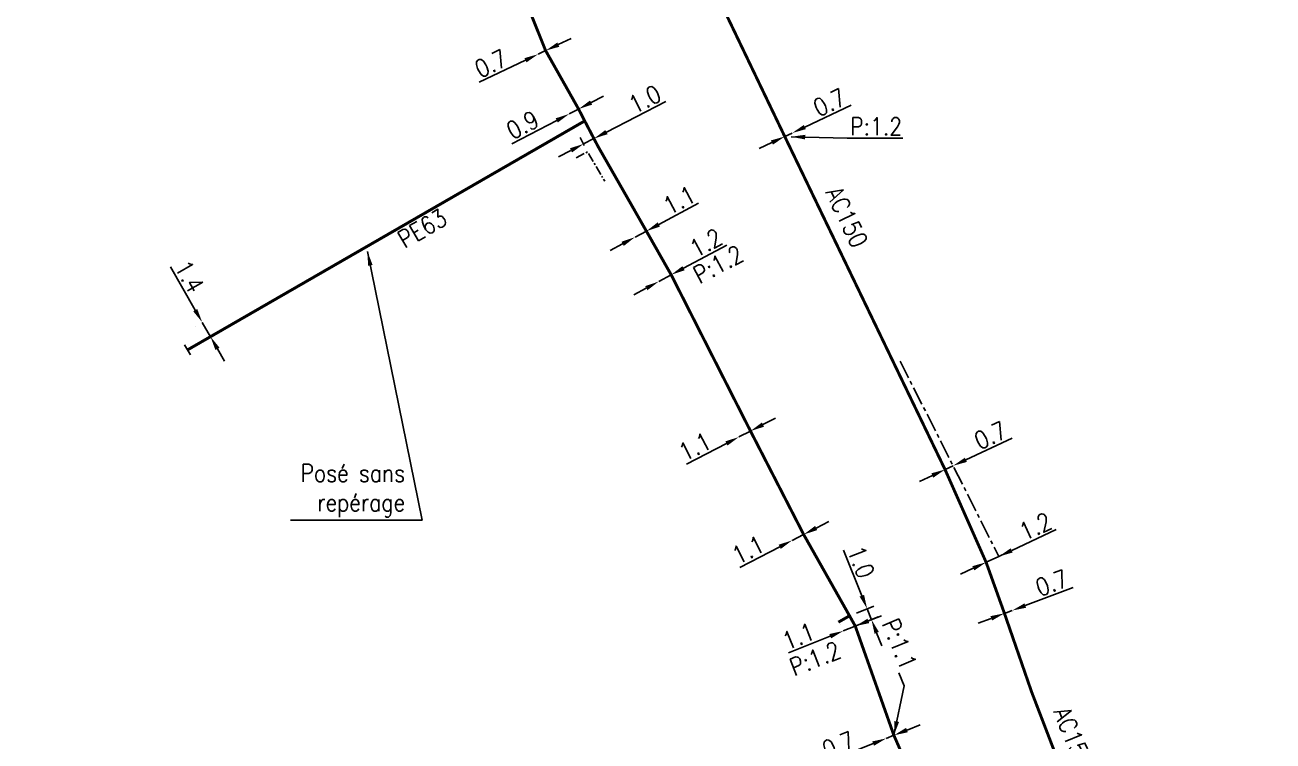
# Model space of a CAD drawing. Header units: millimetres. Extents: x 149996 to 151004, y 126998 to 128018.
# Drawn here: x 150723.1 to 150829.5, y 127601.9 to 127662.9 of the extents above; entities that cross this region are included whole.
import ezdxf
from ezdxf.enums import TextEntityAlignment as Align

# ---------------------------------------------------------------- set-up
doc = ezdxf.new("R2010")
doc.units = ezdxf.units.MM
doc.header["$PDMODE"] = 34
for name, pattern in [('CENTER', [50.8, 31.75, -6.35, 6.35, -6.35]), ('L_100_AP', [14, 10, -1.5, 1, -1.5]), ('L_25_AP', [2000, 1000, 1000]), ('L_25_PE', [2000, 1000, 1000])]:
    doc.linetypes.add(name, pattern=pattern)
doc.layers.get('0').update_dxf_attribs({"linetype": 'CONTINUOUS'})
doc.layers.get('DEFPOINTS').update_dxf_attribs({"linetype": 'CONTINUOUS'})
for name, color, linetype in [('L_140', 3, 'CONTINUOUS'), ('L_150', 1, 'CONTINUOUS'), ('L_340', 7, 'CONTINUOUS')]:
    doc.layers.add(name, color=color, linetype=linetype)
doc.layers.add('L_170', color=7, linetype='CONTINUOUS', plot=False)
doc.styles.add('G_ROMANS', font='ROMANS.SHX', dxfattribs={"width": 0.75})
doc.styles.get("Standard").update_dxf_attribs({"font": 'romans.shx', "width": 0.85})
doc.dimstyles.get("Standard").update_dxf_attribs({"dimtxt": 1.5, "dimasz": 1.2, "dimexe": 0.625, "dimexo": 0.625, "dimgap": 0.25, "dimtad": 1, "dimdec": 1, "dimzin": 0, "dimdsep": 46, "dimtxsty": 'Standard', "dimcen": -0.5, "dimadec": 0, "dimazin": 0, "dimtfac": 1, "dimtdec": 1, "dimtmove": 0, "dimatfit": 3, "dimfxl": 0, "dimtolj": 1, "dimtzin": 0, "dimarcsym": 0})

# ---------------------------------------------------------------- blocks, each defined once
blk = doc.blocks.new('*D1219')
at = {"layer": 'DEFPOINTS', "color": 0, "linetype": 'Continuous', "transparency": 16777216}
for p in [(150769.5, 127655.32), (150769.5, 127655.32), (150770.3, 127655.73)]:
    blk.add_point(p, dxfattribs=at)
at = {"layer": 'L_150', "color": 0, "linetype": 'Continuous', "lineweight": -2, "transparency": 16777216}
for p, q in [((150771.36, 127656.28), (150772.43, 127656.84)), ((150770.3, 127655.73), (150769.5, 127655.32)), ((150768.44, 127654.76), (150764.61, 127652.78))]:
    blk.add_line(p, q, dxfattribs=at)
at = {"layer": 'L_150', "color": 0, "linetype": 'Continuous', "transparency": 16777216}
for points in [[(150771.27, 127656.46), (150771.46, 127656.11), (150770.3, 127655.73)], [(150768.34, 127654.94), (150768.53, 127654.59), (150769.5, 127655.32)]]:
    blk.add_solid(points, dxfattribs=at)
at = {"layer": 'L_150', "color": 0, "linetype": 'Continuous', "transparency": 16777216, "insert": (150765.53, 127654.38), "char_height": 1.5, "attachment_point": 5, "rotation": 27.4216}
blk.add_mtext('\\A1;0.9', dxfattribs=at)
blk = doc.blocks.new('*D1220')
at = {"layer": 'DEFPOINTS', "color": 0, "linetype": 'Continuous', "transparency": 16777216}
for p in [(150766.86, 127660.41), (150766.86, 127660.41), (150767.49, 127660.71)]:
    blk.add_point(p, dxfattribs=at)
at = {"layer": 'L_150', "color": 0, "linetype": 'Continuous', "lineweight": -2, "transparency": 16777216}
for p, q in [((150768.57, 127661.22), (150769.66, 127661.74)), ((150767.49, 127660.71), (150766.86, 127660.41)), ((150765.77, 127659.89), (150761.83, 127658.02))]:
    blk.add_line(p, q, dxfattribs=at)
at = {"layer": 'L_150', "color": 0, "linetype": 'Continuous', "transparency": 16777216}
for points in [[(150765.69, 127660.07), (150765.86, 127659.71), (150766.86, 127660.41)], [(150768.49, 127661.4), (150768.66, 127661.04), (150767.49, 127660.71)]]:
    blk.add_solid(points, dxfattribs=at)
at = {"layer": 'L_150', "color": 0, "linetype": 'Continuous', "transparency": 16777216, "insert": (150762.83, 127659.6), "char_height": 1.5, "attachment_point": 5, "rotation": 25.4051}
blk.add_mtext('\\A1;0.7', dxfattribs=at)
blk = doc.blocks.new('*D1223')
at = {"layer": 'DEFPOINTS', "color": 0, "linetype": 'Continuous', "transparency": 16777216}
for p in [(150775.11, 127644.82), (150775.11, 127644.82), (150776.08, 127645.33)]:
    blk.add_point(p, dxfattribs=at)
at = {"layer": 'L_150', "color": 0, "linetype": 'Continuous', "lineweight": -2, "transparency": 16777216}
for p, q in [((150777.14, 127645.9), (150780.51, 127647.7)), ((150775.11, 127644.82), (150776.08, 127645.33)), ((150774.05, 127644.25), (150773, 127643.68))]:
    blk.add_line(p, q, dxfattribs=at)
at = {"layer": 'L_150', "color": 0, "linetype": 'Continuous', "transparency": 16777216}
for points in [[(150777.04, 127646.08), (150777.23, 127645.72), (150776.08, 127645.33)], [(150773.96, 127644.43), (150774.15, 127644.07), (150775.11, 127644.82)]]:
    blk.add_solid(points, dxfattribs=at)
at = {"layer": 'L_150', "color": 0, "linetype": 'Continuous', "transparency": 16777216, "insert": (150778.88, 127647.97), "char_height": 1.5, "attachment_point": 5, "rotation": 28.1458}
blk.add_mtext('\\A1;1.1', dxfattribs=at)
blk = doc.blocks.new('*D1224')
at = {"layer": 'DEFPOINTS', "color": 0, "linetype": 'Continuous', "transparency": 16777216}
for p in [(150778.19, 127641.61), (150777.13, 127641.04), (150777.13, 127641.04)]:
    blk.add_point(p, dxfattribs=at)
at = {"layer": 'L_150', "color": 0, "linetype": 'Continuous', "lineweight": -2, "transparency": 16777216}
for p, q in [((150779.25, 127642.17), (150782.94, 127644.15)), ((150777.13, 127641.04), (150778.19, 127641.61)), ((150776.07, 127640.48), (150775.01, 127639.91))]:
    blk.add_line(p, q, dxfattribs=at)
at = {"layer": 'L_150', "color": 0, "linetype": 'Continuous', "transparency": 16777216}
for points in [[(150779.15, 127642.35), (150779.34, 127642), (150778.19, 127641.61)], [(150775.98, 127640.65), (150776.17, 127640.3), (150777.13, 127641.04)]]:
    blk.add_solid(points, dxfattribs=at)
at = {"layer": 'L_150', "color": 0, "linetype": 'Continuous', "transparency": 16777216, "insert": (150781.15, 127644.33), "char_height": 1.5, "attachment_point": 5, "rotation": 28.1458}
blk.add_mtext('\\A1;1.2', dxfattribs=at)
blk = doc.blocks.new('*D1225')
at = {"layer": 'DEFPOINTS', "color": 0, "linetype": 'Continuous', "transparency": 16777216}
for p in [(150796.52, 127602.12), (150796.52, 127602.12), (150797.17, 127602.38)]:
    blk.add_point(p, dxfattribs=at)
at = {"layer": 'L_150', "color": 0, "linetype": 'Continuous', "lineweight": -2, "transparency": 16777216}
for p, q in [((150798.29, 127602.83), (150799.4, 127603.28)), ((150797.17, 127602.38), (150796.52, 127602.12)), ((150795.41, 127601.68), (150791.35, 127600.05))]:
    blk.add_line(p, q, dxfattribs=at)
at = {"layer": 'L_150', "color": 0, "linetype": 'Continuous', "transparency": 16777216}
for points in [[(150798.21, 127603.02), (150798.36, 127602.64), (150797.17, 127602.38)], [(150795.33, 127601.86), (150795.48, 127601.49), (150796.52, 127602.12)]]:
    blk.add_solid(points, dxfattribs=at)
at = {"layer": 'L_150', "color": 0, "linetype": 'Continuous', "transparency": 16777216, "insert": (150792.45, 127601.57), "char_height": 1.5, "attachment_point": 5, "rotation": 21.8036}
blk.add_mtext('\\A1;0.7', dxfattribs=at)
blk = doc.blocks.new('*D1226')
at = {"layer": 'DEFPOINTS', "color": 0, "linetype": 'Continuous', "transparency": 16777216}
for p in [(150793.88, 127611.68), (150792.86, 127611.27), (150792.86, 127611.27)]:
    blk.add_point(p, dxfattribs=at)
at = {"layer": 'L_150', "color": 0, "linetype": 'Continuous', "lineweight": -2, "transparency": 16777216}
for p, q in [((150795, 127612.12), (150796.11, 127612.57)), ((150792.63, 127611.85), (150792.63, 127611.85)), ((150793.88, 127611.68), (150792.86, 127611.27)), ((150793.65, 127612.26), (150793.65, 127612.26)), ((150791.75, 127610.82), (150788.2, 127609.4))]:
    blk.add_line(p, q, dxfattribs=at)
at = {"layer": 'L_150', "color": 0, "linetype": 'Continuous', "transparency": 16777216}
for points in [[(150794.92, 127612.31), (150795.07, 127611.94), (150793.88, 127611.68)], [(150791.67, 127611.01), (150791.82, 127610.64), (150792.86, 127611.27)]]:
    blk.add_solid(points, dxfattribs=at)
at = {"layer": 'L_150', "color": 0, "linetype": 'Continuous', "transparency": 16777216, "insert": (150789.04, 127610.82), "char_height": 1.5, "attachment_point": 5, "rotation": 21.8036}
blk.add_mtext('\\A1;1.1', dxfattribs=at)
blk = doc.blocks.new('*D1227')
at = {"layer": 'DEFPOINTS', "color": 0, "linetype": 'Continuous', "transparency": 16777216}
for p in [(150806.59, 127612.77), (150807.25, 127613.01), (150807.25, 127613.01)]:
    blk.add_point(p, dxfattribs=at)
at = {"layer": 'L_140', "color": 0, "linetype": 'Continuous', "lineweight": -2, "transparency": 16777216}
for p, q in [((150808.37, 127613.44), (150812.46, 127614.98)), ((150806.59, 127612.77), (150807.25, 127613.01)), ((150805.47, 127612.34), (150804.35, 127611.92))]:
    blk.add_line(p, q, dxfattribs=at)
at = {"layer": 'L_140', "color": 0, "linetype": 'Continuous', "transparency": 16777216}
for points in [[(150808.3, 127613.62), (150808.44, 127613.25), (150807.25, 127613.01)], [(150805.4, 127612.53), (150805.54, 127612.16), (150806.59, 127612.77)]]:
    blk.add_solid(points, dxfattribs=at)
at = {"layer": 'L_140', "color": 0, "linetype": 'Continuous', "transparency": 16777216, "insert": (150810.62, 127615.36), "char_height": 1.5, "attachment_point": 5, "rotation": 20.6754}
blk.add_mtext('\\A1;0.7', dxfattribs=at)
blk = doc.blocks.new('*D1229')
at = {"layer": 'DEFPOINTS', "color": 0, "linetype": 'Continuous', "transparency": 16777216}
for p in [(150770.72, 127652.76), (150771.07, 127652.08), (150771.96, 127652.54)]:
    blk.add_point(p, dxfattribs=at)
at = {"layer": 'L_150', "color": 0, "linetype": 'Continuous', "lineweight": -2, "transparency": 16777216}
for p, q in [((150772.67, 127653.77), (150777.73, 127656.37)), ((150770.78, 127652.63), (150770.43, 127653.31)), ((150770.72, 127652.76), (150771.61, 127653.22)), ((150771.67, 127653.09), (150771.32, 127653.77)), ((150769.65, 127652.21), (150768.59, 127651.66))]:
    blk.add_line(p, q, dxfattribs=at)
at = {"layer": 'L_150', "color": 0, "linetype": 'Continuous', "transparency": 16777216}
for points in [[(150772.58, 127653.94), (150772.77, 127653.59), (150771.61, 127653.22)], [(150769.56, 127652.39), (150769.74, 127652.03), (150770.72, 127652.76)]]:
    blk.add_solid(points, dxfattribs=at)
at = {"layer": 'L_150', "color": 0, "linetype": 'Continuous', "transparency": 16777216, "insert": (150775.94, 127656.57), "char_height": 1.5, "attachment_point": 5, "rotation": 27.2555}
blk.add_mtext('\\A1;1.0', dxfattribs=at)
blk = doc.blocks.new('*D1230')
at = {"layer": 'DEFPOINTS', "color": 0, "linetype": 'Continuous', "transparency": 16777216}
for p in [(150788.51, 127618.99), (150788.51, 127618.99), (150789.48, 127619.49)]:
    blk.add_point(p, dxfattribs=at)
at = {"layer": 'L_150', "color": 0, "linetype": 'Continuous', "lineweight": -2, "transparency": 16777216}
for p, q in [((150790.55, 127620.04), (150791.62, 127620.59)), ((150789.48, 127619.49), (150788.51, 127618.99)), ((150787.44, 127618.44), (150784.04, 127616.69))]:
    blk.add_line(p, q, dxfattribs=at)
at = {"layer": 'L_150', "color": 0, "linetype": 'Continuous', "transparency": 16777216}
for points in [[(150790.46, 127620.22), (150790.64, 127619.86), (150789.48, 127619.49)], [(150787.35, 127618.62), (150787.53, 127618.26), (150788.51, 127618.99)]]:
    blk.add_solid(points, dxfattribs=at)
at = {"layer": 'L_150', "color": 0, "linetype": 'Continuous', "transparency": 16777216, "insert": (150784.75, 127618.18), "char_height": 1.5, "attachment_point": 5, "rotation": 27.2546}
blk.add_mtext('\\A1;1.1', dxfattribs=at)
blk = doc.blocks.new('*D1244')
at = {"layer": 'DEFPOINTS', "color": 0, "linetype": 'Continuous', "transparency": 16777216}
for p in [(150787.87, 127653.39), (150788.5, 127653.69), (150788.5, 127653.69)]:
    blk.add_point(p, dxfattribs=at)
at = {"layer": 'L_140', "color": 0, "linetype": 'Continuous', "lineweight": -2, "transparency": 16777216}
for p, q in [((150789.58, 127654.2), (150793.54, 127656.06)), ((150787.87, 127653.39), (150788.5, 127653.69)), ((150786.78, 127652.88), (150785.69, 127652.37))]:
    blk.add_line(p, q, dxfattribs=at)
at = {"layer": 'L_140', "color": 0, "linetype": 'Continuous', "transparency": 16777216}
for points in [[(150789.5, 127654.38), (150789.67, 127654.02), (150788.5, 127653.69)], [(150786.69, 127653.06), (150786.86, 127652.7), (150787.87, 127653.39)]]:
    blk.add_solid(points, dxfattribs=at)
at = {"layer": 'L_140', "color": 0, "linetype": 'Continuous', "transparency": 16777216, "insert": (150791.68, 127656.29), "char_height": 1.5, "attachment_point": 5, "rotation": 25.2104}
blk.add_mtext('\\A1;0.7', dxfattribs=at)
blk = doc.blocks.new('*D1246')
at = {"layer": 'DEFPOINTS', "color": 0, "linetype": 'Continuous', "transparency": 16777216}
for p in [(150805.03, 127617.12), (150806.12, 127617.62), (150806.12, 127617.62)]:
    blk.add_point(p, dxfattribs=at)
at = {"layer": 'L_140', "color": 0, "linetype": 'Continuous', "lineweight": -2, "transparency": 16777216}
for p, q in [((150807.21, 127618.13), (150811, 127619.9)), ((150805.03, 127617.12), (150806.12, 127617.62)), ((150803.94, 127616.61), (150802.86, 127616.1))]:
    blk.add_line(p, q, dxfattribs=at)
at = {"layer": 'L_140', "color": 0, "linetype": 'Continuous', "transparency": 16777216}
for points in [[(150807.12, 127618.31), (150807.29, 127617.95), (150806.12, 127617.62)], [(150803.86, 127616.79), (150804.03, 127616.43), (150805.03, 127617.12)]]:
    blk.add_solid(points, dxfattribs=at)
at = {"layer": 'L_140', "color": 0, "linetype": 'Continuous', "transparency": 16777216, "insert": (150809.23, 127620.18), "char_height": 1.5, "attachment_point": 5, "rotation": 24.983}
blk.add_mtext('\\A1;1.2', dxfattribs=at)
blk = doc.blocks.new('*D1247')
at = {"layer": 'DEFPOINTS', "color": 0, "linetype": 'Continuous', "transparency": 16777216}
for p in [(150802.21, 127625.34), (150802.21, 127625.34), (150801.53, 127625.02)]:
    blk.add_point(p, dxfattribs=at)
at = {"layer": 'L_140', "color": 0, "linetype": 'Continuous', "lineweight": -2, "transparency": 16777216}
for p, q in [((150803.3, 127625.85), (150807.26, 127627.7)), ((150801.53, 127625.02), (150802.21, 127625.34)), ((150800.45, 127624.51), (150799.36, 127624.01))]:
    blk.add_line(p, q, dxfattribs=at)
at = {"layer": 'L_140', "color": 0, "linetype": 'Continuous', "transparency": 16777216}
for points in [[(150803.22, 127626.03), (150803.39, 127625.67), (150802.21, 127625.34)], [(150800.36, 127624.7), (150800.53, 127624.33), (150801.53, 127625.02)]]:
    blk.add_solid(points, dxfattribs=at)
at = {"layer": 'L_140', "color": 0, "linetype": 'Continuous', "transparency": 16777216, "insert": (150805.4, 127627.93), "char_height": 1.5, "attachment_point": 5, "rotation": 25.0554}
blk.add_mtext('\\A1;0.7', dxfattribs=at)
blk = doc.blocks.new('*D1248')
at = {"layer": 'DEFPOINTS', "color": 0, "linetype": 'Continuous', "transparency": 16777216}
for p in [(150738.23, 127637.56), (150738.23, 127637.56), (150738.93, 127636.34)]:
    blk.add_point(p, dxfattribs=at)
at = {"layer": 'L_150', "color": 0, "linetype": 'Continuous', "lineweight": -2, "transparency": 16777216}
for p, q in [((150737.63, 127638.6), (150735.51, 127642.28)), ((150737.69, 127637.24), (150737.69, 127637.24)), ((150738.93, 127636.34), (150738.23, 127637.56)), ((150738.39, 127636.03), (150738.39, 127636.03)), ((150739.53, 127635.3), (150740.13, 127634.26))]:
    blk.add_line(p, q, dxfattribs=at)
at = {"layer": 'L_150', "color": 0, "linetype": 'Continuous', "transparency": 16777216}
for points in [[(150737.8, 127638.7), (150737.46, 127638.5), (150738.23, 127637.56)], [(150739.7, 127635.4), (150739.35, 127635.2), (150738.93, 127636.34)]]:
    blk.add_solid(points, dxfattribs=at)
at = {"layer": 'L_150', "color": 0, "linetype": 'Continuous', "transparency": 16777216, "insert": (150737.14, 127641.46), "char_height": 1.5, "attachment_point": 5, "rotation": 299.9525}
blk.add_mtext('\\A1;1.4', dxfattribs=at)
blk = doc.blocks.new('L_340_07')
at = {"color": 0, "linetype": 'Continuous', "const_width": 0.25, "flags": 128}
blk.add_lwpolyline([(0, 0), (1.25, 0)], dxfattribs=at)
at = {"color": 0, "linetype": 'Continuous', "flags": 128}
blk.add_lwpolyline([(1.25, -0.5), (1.25, 0.5)], dxfattribs=at)
at = {"color": 0, "linetype": 'Continuous', "style": 'G_ROMANS', "width": 0.75, "flags": 3}
for tag, p in [('DEF_LEG', (0.72, -3.47)), ('DEF_COUP', (0.72, -5.97)), ('DEF_TYPE', (0.72, -8.47))]:
    blk.add_attdef(tag, text='', height=1.2, dxfattribs=at).set_placement(p, align=Align.MIDDLE)
blk = doc.blocks.new('*D1249')
at = {"layer": 'DEFPOINTS', "color": 0, "linetype": 'Continuous', "transparency": 16777216}
for p in [(150783.97, 127627.8), (150783.97, 127627.8), (150784.95, 127628.3)]:
    blk.add_point(p, dxfattribs=at)
at = {"layer": 'L_150', "color": 0, "linetype": 'Continuous', "lineweight": -2, "transparency": 16777216}
for p, q in [((150786.01, 127628.85), (150787.08, 127629.4)), ((150784.95, 127628.3), (150783.97, 127627.8)), ((150782.9, 127627.25), (150779.5, 127625.49))]:
    blk.add_line(p, q, dxfattribs=at)
at = {"layer": 'L_150', "color": 0, "linetype": 'Continuous', "transparency": 16777216}
for points in [[(150785.92, 127629.03), (150786.1, 127628.67), (150784.95, 127628.3)], [(150782.81, 127627.42), (150782.99, 127627.07), (150783.97, 127627.8)]]:
    blk.add_solid(points, dxfattribs=at)
at = {"layer": 'L_150', "color": 0, "linetype": 'Continuous', "transparency": 16777216, "insert": (150780.21, 127626.98), "char_height": 1.5, "attachment_point": 5, "rotation": 27.2546}
blk.add_mtext('\\A1;1.1', dxfattribs=at)
blk = doc.blocks.new('*D1353')
at = {"layer": 'DEFPOINTS', "color": 0, "linetype": 'Continuous', "transparency": 16777216}
for p in [(150793.39, 127612.56), (150795.26, 127612.23), (150792.86, 127611.27)]:
    blk.add_point(p, dxfattribs=at)
at = {"layer": 'L_170', "color": 0, "linetype": 'Continuous', "lineweight": -2, "transparency": 16777216}
for p, q in [((150794.44, 127614.27), (150792.88, 127618.16)), ((150793.97, 127612.79), (150795.47, 127613.39)), ((150795.26, 127612.23), (150794.89, 127613.16)), ((150793.44, 127611.5), (150795.84, 127612.46)), ((150795.7, 127611.11), (150796.15, 127610))]:
    blk.add_line(p, q, dxfattribs=at)
at = {"layer": 'L_170', "color": 0, "linetype": 'Continuous', "transparency": 16777216}
for points in [[(150794.63, 127614.34), (150794.25, 127614.2), (150794.89, 127613.16)], [(150795.89, 127611.19), (150795.52, 127611.04), (150795.26, 127612.23)]]:
    blk.add_solid(points, dxfattribs=at)
at = {"layer": 'L_170', "color": 0, "linetype": 'Continuous', "transparency": 16777216, "insert": (150794.37, 127617.14), "char_height": 1.5, "attachment_point": 5, "rotation": 291.8036}
blk.add_mtext('\\A1;1.0', dxfattribs=at)

msp = doc.modelspace()

# ---------------------------------------------------------------- linework, layer by layer
at = {"layer": 'L_140', "linetype": 'L_100_AP', "flags": 128}
msp.add_lwpolyline([(150763.07, 127734.76, 0.25, 0.25, 0), (150758.87, 127733.97, 0.25, 0.25, 0), (150759.89, 127728.21, 0.25, 0.25, 0), (150761.65, 127718.07, 0.25, 0.25, 0), (150766.85, 127707.12, 0.25, 0.25, 0), (150771.46, 127697.46, 0.25, 0.25, 0), (150769.37, 127691.87, 0.25, 0.25, 0), (150781.31, 127667.07, 0.25, 0.25, 0), (150787.87, 127653.39, 0.25, 0.25, 0), (150801.53, 127625.02, 0.25, 0.25, 0), (150805.03, 127617.12, 0.25, 0.25, 0), (150806.59, 127612.77, 0.25, 0.25, 0), (150808.92, 127606.04, 0.25, 0.25, 0), (150812.25, 127597.37, 0.25, 0.25, 0), (150814.54, 127590.48, 0.25, 0.25, 0), (150816.58, 127584.21, 0.25, 0.25, 0), (150818.05, 127578.16, 0.25, 0.25, 0), (150819.72, 127571.62, 0.25, 0.25, 0), (150820.84, 127566.63, 0.25, 0.25, 0), (150821.64, 127564.41, 0.25, 0.25, 0), (150823.76, 127564.95, 0.25, 0.25, 0), (150826.18, 127553.5, 0.25, 0.25, 0), (150828.77, 127541.21, 0.25, 0.25, 0), (150828.44, 127531.73, 0.25, 0.25, 0), (150828.44, 127531.73, 0.25, 0.25, 0), (150832.7, 127522.34, 0.25, 0.25, 0), (150838.81, 127509.39, 0.25, 0.25, 0), (150842.81, 127500.97, 0.25, 0.25, 0), (150845.68, 127495.15, 0.25, 0.25, 0), (150846.75, 127492.65, 0.25, 0.25, 0), (150847.67, 127490.48, 0.25, 0.25, 0), (150848.98, 127487.4, 0.25, 0.25, 0), (150849.71, 127485.6, 0.25, 0.25, 0), (150850.72, 127483.11, 0.25, 0.25, 0), (150853.21, 127477.7, 0.25, 0.25, 0), (150855.32, 127472.86, 0.25, 0.25, 0), (150856.72, 127469.35, 0.25, 0.25, 0), (150856.89, 127468.93, 0.25, 0.25, 0), (150858.78, 127464.52, 0.25, 0.25, 0), (150860.71, 127460.37, 0.25, 0.25, 0), (150862.65, 127456.08, 0.25, 0.25, 0), (150864.62, 127452.05, 0.25, 0.25, 0), (150866.06, 127447.87, 0.25, 0.25, 0), (150868.06, 127443.19, 0.25, 0.25, 0), (150871.76, 127434.53, 0.25, 0.25, 0), (150875.09, 127426.85, 0.25, 0.25, 0), (150879.6, 127415.77, 0.25, 0.25, 0), (150882.32, 127409.64, 0.25, 0.25, 0), (150884.03, 127405.34, 0.25, 0.25, 0), (150886.21, 127399.78, 0.25, 0.25, 0), (150889.67, 127391.55, 0.25, 0.25, 0), (150891.37, 127387.67, 0.25, 0.25, 0), (150892.8, 127384.15, 0.25, 0.25, 0), (150894.4, 127380.24, 0.25, 0.25, 0), (150896.08, 127376.2, 0.25, 0.25, 0), (150898.12, 127371.5, 0.25, 0.25, 0), (150900.63, 127365.37, 0.25, 0.25, 0), (150902.33, 127361.4, 0.25, 0.25, 0), (150906.94, 127350.2, 0.25, 0.25, 0), (150908.12, 127347.16, 0.25, 0.25, 0), (150912.71, 127336.39, 0.25, 0.25, 0), (150914.24, 127332.64, 0.25, 0.25, 0), (150917.48, 127325.75, 0.25, 0.25, 0), (150919.67, 127319.49, 0.25, 0.25, 0), (150921.39, 127315.91, 0.25, 0.25, 0), (150928.07, 127299.83, 0.25, 0.25, 0), (150936.81, 127278.76, 0.25, 0.25, 0), (150940.31, 127270.14, 0.25, 0.25, 0), (150943.23, 127262.81, 0.25, 0.25, 0), (150945.68, 127257.44, 0.25, 0.25, 0), (150952.55, 127241.94, 0.25, 0.25, 0), (150953.88, 127237.37, 0.25, 0.25, 0), (150955.67, 127233.59, 0.25, 0.25, 0), (150959.59, 127223.94, 0.25, 0.25, 0), (150961, 127220.4, 0.25, 0.25, 0), (150964.46, 127211.89, 0.25, 0.25, 0), (150966.56, 127207.38, 0.25, 0.25, 0), (150968.45, 127202.69, 0.25, 0.25, 0), (150971.18, 127196.25, 0.25, 0.25, 0), (150976.51, 127183.42, 0.25, 0.25, 0), (150978.12, 127179.45, 0.25, 0.25, 0), (150979.81, 127175.25, 0.25, 0.25, 0), (150985.33, 127162.34, 0.25, 0.25, 0), (150989.09, 127153.34, 0.25, 0.25, 0), (150993.05, 127143.81, 0.25, 0.25, 0), (150996.34, 127135.83, 0.25, 0.25, 0), (150998.15, 127131.52, 0.25, 0.25, 0), (151000, 127127.13, 0, 0, 0)], format="xyseb", dxfattribs=at)
at = {"layer": 'L_150', "linetype": 'L_25_AP', "flags": 128}
msp.add_lwpolyline([(150809.93, 127556.53, 0.25, 0.25, 0), (150809.34, 127557.96, 0.25, 0.25, 0), (150804.05, 127580.15, 0.25, 0.25, 0), (150803.73, 127580.59, 0.25, 0.25, 0), (150803.95, 127583.08, 0.25, 0.25, 0), (150804.03, 127585, 0.25, 0.25, 0), (150800.51, 127593.3, 0.25, 0.25, 0), (150798.76, 127598.24, 0.25, 0.25, 0), (150798.43, 127599.5, 0.25, 0.25, 0), (150797.17, 127602.38, 0.25, 0.25, 0), (150793.88, 127611.68, 0.25, 0.25, 0), (150793.39, 127612.56, 0.25, 0.25, 0), (150789.48, 127619.49, 0.25, 0.25, 0), (150784.95, 127628.3, 0.25, 0.25, 0), (150778.19, 127641.61, 0.25, 0.25, 0), (150776.08, 127645.33, 0.25, 0.25, 0), (150771.96, 127652.54, 0.25, 0.25, 0), (150770.82, 127654.72, 0.25, 0.25, 0), (150770.3, 127655.73, 0.25, 0.25, 0), (150767.49, 127660.71, 0.25, 0.25, 0), (150765.04, 127666.81, 0.25, 0.25, 0), (150761.9, 127673.29, 0.25, 0.25, 0), (150759.55, 127678.14, 0.25, 0.25, 0), (150752.22, 127693.3, 0.25, 0.25, 0), (150751.28, 127695.42, 0.25, 0.25, 0), (150748.36, 127701.55, 0.25, 0.25, 0), (150745.08, 127707.77, 0.25, 0.25, 0), (150744.14, 127709.74, 0.25, 0.25, 0), (150743.71, 127710.64, 0.25, 0.25, 0), (150743.35, 127711.38, 0.25, 0.25, 0), (150744.23, 127711.85, 0.25, 0.25, 0), (150743.57, 127713.24, 0.25, 0.25, 0), (150741.92, 127716.72, 0.25, 0.25, 0), (150741.12, 127716.27, 0.25, 0.25, 0), (150738.52, 127720.68, 0.25, 0.25, 0), (150735.68, 127725.48, 0.25, 0.25, 0), (150726.85, 127740.87, 0.25, 0.25, 0), (150723.62, 127746.86, 0.25, 0.25, 0), (150723.24, 127747.59, 0, 0, 0)], format="xyseb", dxfattribs=at)
at = {"layer": 'L_150', "linetype": 'L_25_PE', "const_width": 0.25, "flags": 128}
msp.add_lwpolyline([(150770.82, 127654.72), (150738.93, 127636.34), (150738.06, 127635.84)], dxfattribs=at)
at = {"layer": 'L_150', "color": 7, "linetype": 'CENTER', "ltscale": 0.025, "flags": 128}
msp.add_lwpolyline([(150770.08, 127651.57), (150771.07, 127652.08), (150772.53, 127649.58)], dxfattribs=at)
at = {"layer": 'L_150', "color": 7, "linetype": 'CENTER', "ltscale": 0.05, "flags": 128}
msp.add_lwpolyline([(150797.7, 127634.26), (150806.12, 127617.62), (150807.13, 127618.09)], dxfattribs=at)
at = {"layer": 'L_170', "linetype": 'Continuous', "const_width": 0.25, "flags": 128}
msp.add_lwpolyline([(150792.44, 127612.02), (150793.39, 127612.56)], dxfattribs=at)

# ---------------------------------------------------------------- block references
at = {"layer": 'L_340', "rotation": 209.952528846129}
msp.add_blockref('L_340_07', (150738.06, 127635.84), dxfattribs=at)

# ---------------------------------------------------------------- texts
at = {"layer": 'L_140', "linetype": 'Continuous', "width": 0.85}
for rotation, p in [(295.7272, (150793.16, 127646.52)), (292.2287, (150812.46, 127602.17))]:
    msp.add_text('AC150', height=1.5, rotation=rotation, dxfattribs=at).set_placement(p, align=Align.MIDDLE)
at = {"layer": 'L_140', "linetype": 'Continuous', "insert": (150793.44, 127653.51), "char_height": 1.5, "attachment_point": 7}
msp.add_mtext('P:1.2', dxfattribs=at)
at = {"layer": 'L_150', "linetype": 'Continuous', "width": 0.85}
msp.add_text('PE63', height=1.5, rotation=29.9525, dxfattribs=at).set_placement((150756.98, 127645.56), align=Align.MIDDLE)
at = {"layer": 'L_150', "linetype": 'Continuous', "char_height": 1.5, "attachment_point": 9}
for s, insert, rotation in [('\\A1;P:1.2', (150784.51, 127642.89), 28.1458), ('\\A1;P:1.1', (150797.81, 127607.83), 292.4369), ('\\A1;P:1.2', (150792.79, 127609.04), 21.8036)]:
    msp.add_mtext(s, dxfattribs=dict(at, insert=insert, rotation=rotation))
at = {"layer": 'L_150', "linetype": 'Continuous', "insert": (150755.51, 127620.97), "char_height": 1.5, "attachment_point": 9}
msp.add_mtext('Posé sans\\Prepérage', dxfattribs=at)

# ---------------------------------------------------------------- dimensions: what is measured, and where the dimension line sits
at = {"layer": 'L_140', "linetype": 'Continuous'}
for base, p1, p2, angle, picture, middle in [((150788.5, 127653.69), (150787.87, 127653.39), (150788.5, 127653.69), 205.2104, '*D1244', (150792.1, 127655.39)), ((150802.2136, 127625.3405), (150801.5342, 127625.0229), (150802.2136, 127625.3405), 205.0554, '*D1247', (150805.8242, 127627.0285)), ((150806.12, 127617.62), (150805.03, 127617.12), (150806.12, 127617.62), 204.983, '*D1246', (150809.65, 127619.27)), ((150807.25, 127613.01), (150806.59, 127612.77), (150807.25, 127613.01), 200.6754, '*D1227', (150810.98, 127614.42))]:
    dim = msp.add_linear_dim(base=base, p1=p1, p2=p2, angle=angle, dimstyle='Standard', dxfattribs=at)
    dim.commit()
    dim.dimension.update_dxf_attribs({"geometry": picture, "text_midpoint": middle, "dimtype": 160})
at = {"layer": 'L_150', "linetype": 'Continuous'}
for base, p1, p2, angle, picture, middle in [((150766.86, 127660.41), (150767.49, 127660.71), (150766.86, 127660.41), 25.4051, '*D1220', (150763.26, 127658.7)), ((150770.72, 127652.76), (150771.96, 127652.54), (150771.07, 127652.08), 27.2555, '*D1229', (150776.4, 127655.68)), ((150769.5, 127655.32), (150770.3, 127655.73), (150769.5, 127655.32), 27.4216, '*D1219', (150765.99, 127653.49)), ((150775.11, 127644.82), (150776.08, 127645.33), (150775.11, 127644.82), 28.1458, '*D1223', (150779.35, 127647.09)), ((150777.13, 127641.04), (150778.19, 127641.61), (150777.13, 127641.04), 28.1458, '*D1224', (150781.62, 127643.45)), ((150738.23, 127637.56), (150738.93, 127636.34), (150738.23, 127637.56), 299.9525, '*D1248', (150736.27, 127640.96)), ((150783.97, 127627.8), (150784.95, 127628.3), (150783.97, 127627.8), 27.2546, '*D1249', (150780.67, 127626.1)), ((150788.51, 127618.99), (150789.48, 127619.49), (150788.51, 127618.99), 27.2546, '*D1230', (150785.2, 127617.29)), ((150792.86, 127611.27), (150793.88, 127611.68), (150792.86, 127611.27), 21.8036, '*D1226', (150789.42, 127609.89)), ((150796.52, 127602.12), (150797.17, 127602.38), (150796.52, 127602.12), 21.8036, '*D1225', (150792.82, 127600.64))]:
    dim = msp.add_linear_dim(base=base, p1=p1, p2=p2, angle=angle, dimstyle='Standard', dxfattribs=at)
    dim.commit()
    dim.dimension.update_dxf_attribs({"geometry": picture, "text_midpoint": middle, "dimtype": 160})
at = {"layer": 'L_170', "linetype": 'Continuous'}
dim = msp.add_linear_dim(base=(150795.26, 127612.23), p1=(150793.39, 127612.56), p2=(150792.86, 127611.27), angle=111.8036, dimstyle='Standard', dxfattribs=at)
dim.commit()
dim.dimension.update_dxf_attribs({"geometry": '*D1353', "text_midpoint": (150793.44, 127616.77), "dimtype": 160})

# ---------------------------------------------------------------- leaders
at = {"layer": 'L_140', "linetype": 'Continuous', "annotation_type": 0, "has_hookline": 1, "hookline_direction": 0, "text_width": 4.49}
msp.add_leader([(150788.41, 127653.37), (150793.19, 127653.26)], dimstyle='Standard', dxfattribs=at)
at = {"layer": 'L_150', "linetype": 'Continuous', "annotation_type": 0, "has_hookline": 1, "hookline_direction": 1, "text_width": 9.77}
msp.add_leader([(150752.31, 127643.59), (150756.96, 127620.72), (150755.76, 127620.72)], dimstyle='Standard', dxfattribs=at)
at = {"layer": 'L_150', "linetype": 'Continuous'}
msp.add_leader([(150797.17, 127602.38), (150798.05, 127606.59), (150797.59, 127607.7)], dimstyle='Standard', dxfattribs=at)

doc.saveas('drawing.dxf')
